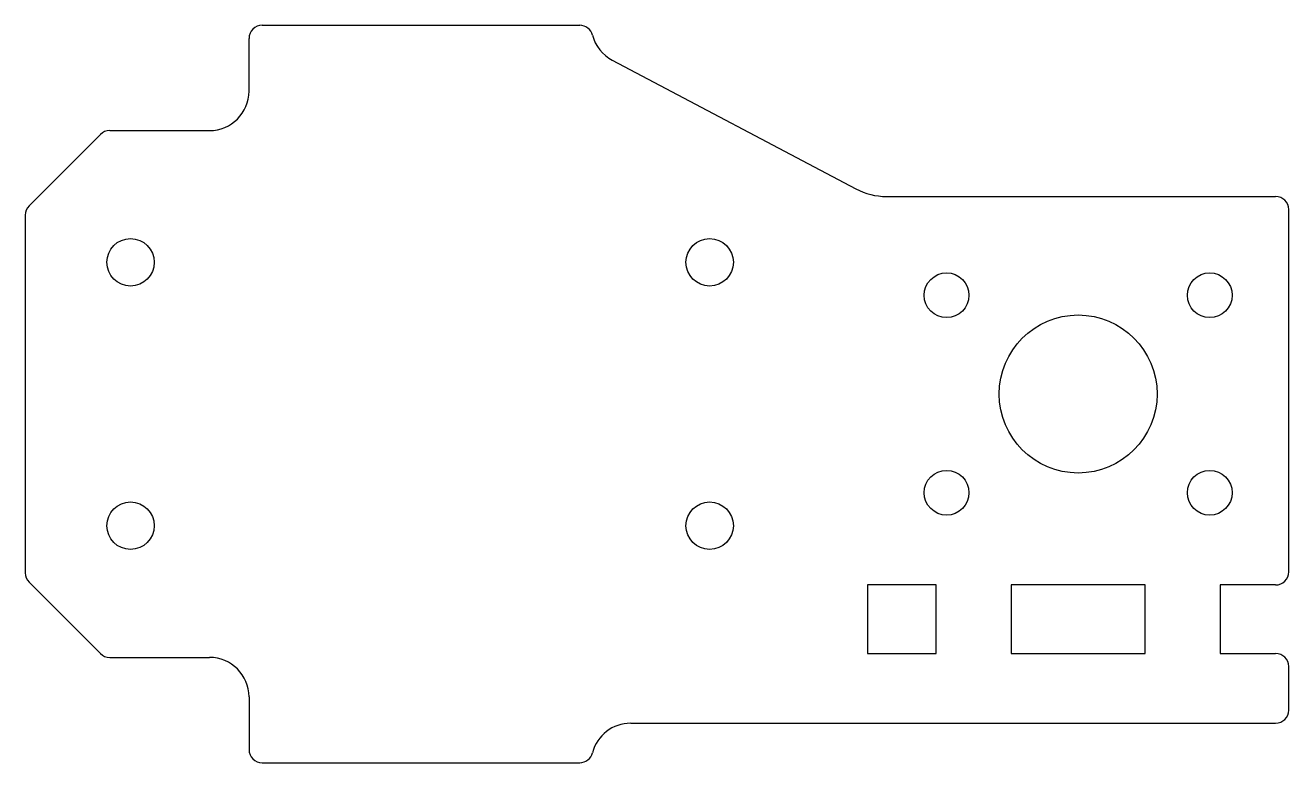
# Model space of a CAD drawing. Header units: millimetres. Extents: x -80 to 16, y -28 to 28.
import ezdxf

# ---------------------------------------------------------------- set-up
doc = ezdxf.new("R2010")
doc.units = ezdxf.units.MM

msp = doc.modelspace()

# ---------------------------------------------------------------- linework, layer by layer
at = {"color": 7, "linetype": 'Continuous', "lineweight": 25}
for p, q in [((-62, 28), (-37.873, 28)), ((-63, 23), (-63, 27)), ((-35.401, 25.347), (-16.895, 15.578)), ((-79.707, 14.293), (-74.293, 19.707)), ((-73.586, 20), (-66, 20)), ((-14.561, 15), (15, 15)), ((-80, 13.586), (-80, -13.586)), ((16, -13.5), (16, 14)), ((-74.293, -19.707), (-79.707, -14.293)), ((-16, -14.5), (-16, -19.7)), ((-10.8, -14.5), (-16, -14.5)), ((-10.8, -19.7), (-10.8, -14.5)), ((-5.1, -14.5), (-5.1, -19.7)), ((5.1, -14.5), (-5.1, -14.5)), ((5.1, -19.7), (5.1, -14.5)), ((10.8, -14.5), (10.8, -19.7)), ((15, -14.5), (10.8, -14.5)), ((-73.586, -20), (-66, -20)), ((-16, -19.7), (-10.8, -19.7)), ((-5.1, -19.7), (5.1, -19.7)), ((10.8, -19.7), (15, -19.7)), ((16, -24), (16, -20.7)), ((-63, -23), (-63, -27)), ((-34, -25), (15, -25)), ((-62, -28), (-37.873, -28))]:
    msp.add_line(p, q, dxfattribs=at)
for centre, radius in [((-72, 10), 1.8), ((-28, 10), 1.8), ((-10, 7.5), 1.7), ((10, 7.5), 1.7), ((0, 0), 6), ((-10, -7.5), 1.7), ((10, -7.5), 1.7), ((-72, -10), 1.8), ((-28, -10), 1.8)]:
    msp.add_circle(centre, radius, dxfattribs=at)
for centre, radius, start, end in [((-62, 27), 1, 90, 180), ((-37.873, 27), 1, 14.47751, 90), ((-34, 28), 3, 194.47751, 242.17075), ((-66, 23), 3, 270, 0), ((-73.586, 19), 1, 90, 135), ((-14.561, 20), 5, 242.17075, 270), ((15, 14), 1, 0, 90), ((-79, 13.586), 1, 135, 180), ((-79, -13.586), 1, 180, 225), ((15, -13.5), 1, 270, 0), ((-73.586, -19), 1, 225, 270), ((-66, -23), 3, 0, 90), ((15, -20.7), 1, 0, 90), ((15, -24), 1, 270, 0), ((-34, -28), 3, 90, 165.52249), ((-62, -27), 1, 180, 270), ((-37.873, -27), 1, 270, 345.52249)]:
    msp.add_arc(centre, radius, start, end, dxfattribs=at)

doc.saveas('drawing.dxf')
